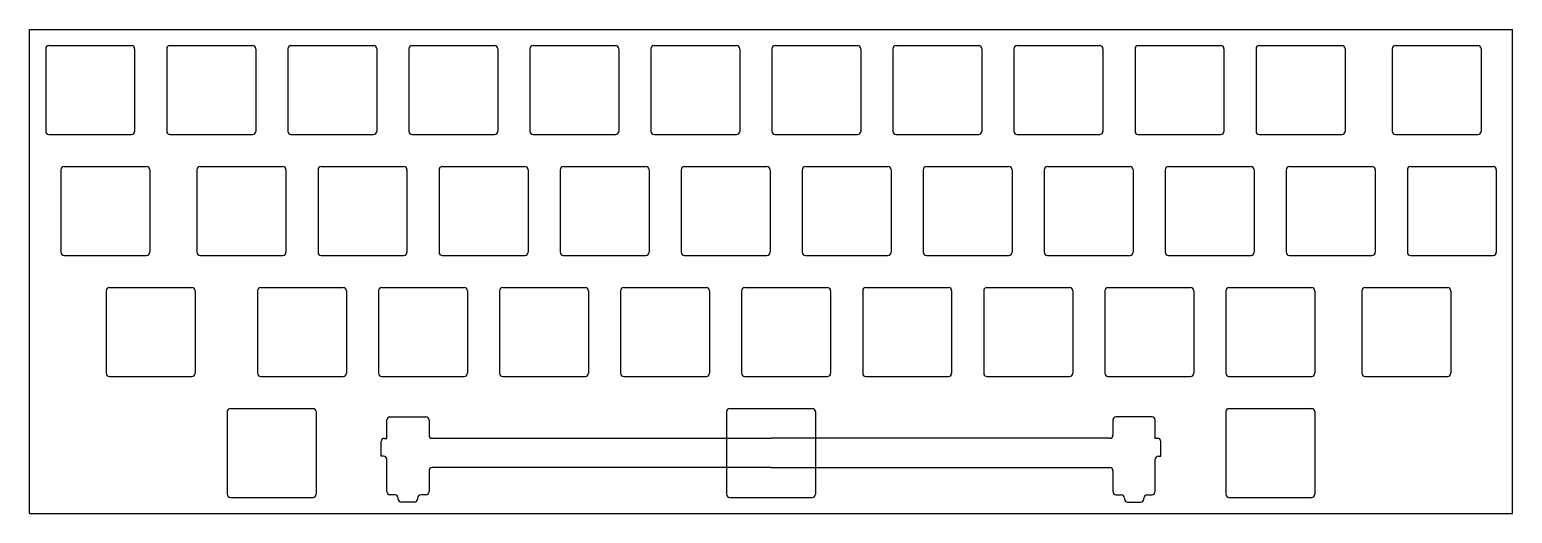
# Model space of a CAD drawing. Header units: millimetres. Extents: x 0 to 233, y -76 to 0.
import ezdxf

# ---------------------------------------------------------------- set-up
doc = ezdxf.new("R2010")
doc.units = ezdxf.units.MM

msp = doc.modelspace()

# ---------------------------------------------------------------- linework, layer by layer
for p, q in [((0, 0), (233.3625, 0)), ((0, -76.2), (0, 0)), ((233.3625, -76.2), (233.3625, 0)), ((2.525, -3.025), (2.525, -16.025)), ((3.025, -2.525), (16.025, -2.525)), ((16.525, -3.025), (16.525, -16.025)), ((21.575, -3.025), (21.575, -16.025)), ((22.075, -2.525), (35.075, -2.525)), ((35.575, -3.025), (35.575, -16.025)), ((40.625, -3.025), (40.625, -16.025)), ((41.125, -2.525), (54.125, -2.525)), ((54.625, -3.025), (54.625, -16.025)), ((59.675, -3.025), (59.675, -16.025)), ((60.175, -2.525), (73.175, -2.525)), ((73.675, -3.025), (73.675, -16.025)), ((78.725, -3.025), (78.725, -16.025)), ((79.225, -2.525), (92.225, -2.525)), ((92.725, -3.025), (92.725, -16.025)), ((97.775, -3.025), (97.775, -16.025)), ((98.275, -2.525), (111.275, -2.525)), ((111.775, -3.025), (111.775, -16.025)), ((116.825, -3.025), (116.825, -16.025)), ((117.325, -2.525), (130.325, -2.525)), ((130.825, -3.025), (130.825, -16.025)), ((135.875, -3.025), (135.875, -16.025)), ((136.375, -2.525), (149.375, -2.525)), ((149.875, -3.025), (149.875, -16.025)), ((154.925, -3.025), (154.925, -16.025)), ((155.425, -2.525), (168.425, -2.525)), ((168.925, -3.025), (168.925, -16.025)), ((173.975, -3.025), (173.975, -16.025)), ((174.475, -2.525), (187.475, -2.525)), ((187.975, -3.025), (187.975, -16.025)), ((193.025, -3.025), (193.025, -16.025)), ((193.525, -2.525), (206.525, -2.525)), ((207.025, -3.025), (207.025, -16.025)), ((214.45625, -3.025), (214.45625, -16.025)), ((214.95625, -2.525), (227.95625, -2.525)), ((228.45625, -3.025), (228.45625, -16.025)), ((3.025, -16.525), (16.025, -16.525)), ((22.075, -16.525), (35.075, -16.525)), ((41.125, -16.525), (54.125, -16.525)), ((60.175, -16.525), (73.175, -16.525)), ((79.225, -16.525), (92.225, -16.525)), ((98.275, -16.525), (111.275, -16.525)), ((117.325, -16.525), (130.325, -16.525)), ((136.375, -16.525), (149.375, -16.525)), ((155.425, -16.525), (168.425, -16.525)), ((174.475, -16.525), (187.475, -16.525)), ((193.525, -16.525), (206.525, -16.525)), ((214.95625, -16.525), (227.95625, -16.525)), ((4.90625, -22.075), (4.90625, -35.075)), ((5.40625, -21.575), (18.40625, -21.575)), ((18.90625, -22.075), (18.90625, -35.075)), ((26.3375, -22.075), (26.3375, -35.075)), ((26.8375, -21.575), (39.8375, -21.575)), ((40.3375, -22.075), (40.3375, -35.075)), ((45.3875, -22.075), (45.3875, -35.075)), ((45.8875, -21.575), (58.8875, -21.575)), ((59.3875, -22.075), (59.3875, -35.075)), ((64.4375, -22.075), (64.4375, -35.075)), ((64.9375, -21.575), (77.9375, -21.575)), ((78.4375, -22.075), (78.4375, -35.075)), ((83.4875, -22.075), (83.4875, -35.075)), ((83.9875, -21.575), (96.9875, -21.575)), ((97.4875, -22.075), (97.4875, -35.075)), ((102.5375, -22.075), (102.5375, -35.075)), ((103.0375, -21.575), (116.0375, -21.575)), ((116.5375, -22.075), (116.5375, -35.075)), ((121.5875, -22.075), (121.5875, -35.075)), ((122.0875, -21.575), (135.0875, -21.575)), ((135.5875, -22.075), (135.5875, -35.075)), ((140.6375, -22.075), (140.6375, -35.075)), ((141.1375, -21.575), (154.1375, -21.575)), ((154.6375, -22.075), (154.6375, -35.075)), ((159.6875, -22.075), (159.6875, -35.075)), ((160.1875, -21.575), (173.1875, -21.575)), ((173.6875, -22.075), (173.6875, -35.075)), ((178.7375, -22.075), (178.7375, -35.075)), ((179.2375, -21.575), (192.2375, -21.575)), ((192.7375, -22.075), (192.7375, -35.075)), ((197.7875, -22.075), (197.7875, -35.075)), ((198.2875, -21.575), (211.2875, -21.575)), ((211.7875, -22.075), (211.7875, -35.075)), ((216.8375, -22.075), (216.8375, -35.075)), ((217.3375, -21.575), (230.3375, -21.575)), ((230.8375, -22.075), (230.8375, -35.075)), ((5.40625, -35.575), (18.40625, -35.575)), ((26.8375, -35.575), (39.8375, -35.575)), ((45.8875, -35.575), (58.8875, -35.575)), ((64.9375, -35.575), (77.9375, -35.575)), ((83.9875, -35.575), (96.9875, -35.575)), ((103.0375, -35.575), (116.0375, -35.575)), ((122.0875, -35.575), (135.0875, -35.575)), ((141.1375, -35.575), (154.1375, -35.575)), ((160.1875, -35.575), (173.1875, -35.575)), ((179.2375, -35.575), (192.2375, -35.575)), ((198.2875, -35.575), (211.2875, -35.575)), ((217.3375, -35.575), (230.3375, -35.575)), ((12.05, -41.125), (12.05, -54.125)), ((12.55, -40.625), (25.55, -40.625)), ((26.05, -41.125), (26.05, -54.125)), ((35.8625, -41.125), (35.8625, -54.125)), ((36.3625, -40.625), (49.3625, -40.625)), ((49.8625, -41.125), (49.8625, -54.125)), ((54.9125, -41.125), (54.9125, -54.125)), ((55.4125, -40.625), (68.4125, -40.625)), ((68.9125, -41.125), (68.9125, -54.125)), ((73.9625, -41.125), (73.9625, -54.125)), ((74.4625, -40.625), (87.4625, -40.625)), ((87.9625, -41.125), (87.9625, -54.125)), ((93.0125, -41.125), (93.0125, -54.125)), ((93.5125, -40.625), (106.5125, -40.625)), ((107.0125, -41.125), (107.0125, -54.125)), ((112.0625, -41.125), (112.0625, -54.125)), ((112.5625, -40.625), (125.5625, -40.625)), ((126.0625, -41.125), (126.0625, -54.125)), ((131.1125, -41.125), (131.1125, -54.125)), ((131.6125, -40.625), (144.6125, -40.625)), ((145.1125, -41.125), (145.1125, -54.125)), ((150.1625, -41.125), (150.1625, -54.125)), ((150.6625, -40.625), (163.6625, -40.625)), ((164.1625, -41.125), (164.1625, -54.125)), ((169.2125, -41.125), (169.2125, -54.125)), ((169.7125, -40.625), (182.7125, -40.625)), ((183.2125, -41.125), (183.2125, -54.125)), ((188.2625, -41.125), (188.2625, -54.125)), ((188.7625, -40.625), (201.7625, -40.625)), ((202.2625, -41.125), (202.2625, -54.125)), ((209.69375, -41.125), (209.69375, -54.125)), ((210.19375, -40.625), (223.19375, -40.625)), ((223.69375, -41.125), (223.69375, -54.125)), ((12.55, -54.625), (25.55, -54.625)), ((36.3625, -54.625), (49.3625, -54.625)), ((55.4125, -54.625), (68.4125, -54.625)), ((74.4625, -54.625), (87.4625, -54.625)), ((93.5125, -54.625), (106.5125, -54.625)), ((112.5625, -54.625), (125.5625, -54.625)), ((131.6125, -54.625), (144.6125, -54.625)), ((150.6625, -54.625), (163.6625, -54.625)), ((169.7125, -54.625), (182.7125, -54.625)), ((188.7625, -54.625), (201.7625, -54.625)), ((210.19375, -54.625), (223.19375, -54.625)), ((31.1, -60.175), (31.1, -73.175)), ((31.6, -59.675), (44.6, -59.675)), ((45.1, -60.175), (45.1, -73.175)), ((109.68125, -60.175), (109.68125, -73.175)), ((110.18125, -59.675), (123.18125, -59.675)), ((123.68125, -60.175), (123.68125, -73.175)), ((188.2625, -60.175), (188.2625, -73.175)), ((188.7625, -59.675), (201.7625, -59.675)), ((202.2625, -60.175), (202.2625, -73.175)), ((56.20385, -64.389), (56.20385, -61.4854)), ((56.70385, -60.9854), (62.35865, -60.9854)), ((62.85865, -61.4854), (62.85865, -63.875)), ((170.50385, -61.4854), (170.50385, -63.875)), ((176.65865, -60.9854), (171.00385, -60.9854)), ((177.15865, -64.389), (177.15865, -61.4854)), ((55.34025, -67.183), (55.34025, -64.889)), ((55.84025, -64.389), (56.20385, -64.389)), ((63.35865, -64.375), (116.68125, -64.375)), ((170.00385, -64.375), (116.68125, -64.375)), ((177.52225, -64.389), (177.15865, -64.389)), ((178.02225, -67.183), (178.02225, -64.889)), ((55.70385, -67.183), (55.34025, -67.183)), ((177.65865, -67.183), (178.02225, -67.183)), ((56.20385, -72.779), (56.20385, -67.683)), ((62.85865, -69.475), (62.85865, -72.779)), ((116.68125, -68.975), (63.35865, -68.975)), ((116.68125, -68.975), (170.00385, -68.975)), ((170.50385, -69.475), (170.50385, -72.779)), ((177.15865, -72.779), (177.15865, -67.683)), ((31.6, -73.675), (44.6, -73.675)), ((57.50725, -73.279), (56.70385, -73.279)), ((58.00725, -73.9474), (58.00725, -73.779)), ((60.55525, -74.4474), (58.50725, -74.4474)), ((61.05525, -73.779), (61.05525, -73.9474)), ((62.35865, -73.279), (61.55525, -73.279)), ((110.18125, -73.675), (123.18125, -73.675)), ((171.00385, -73.279), (171.80725, -73.279)), ((172.30725, -73.779), (172.30725, -73.9474)), ((172.80725, -74.4474), (174.85525, -74.4474)), ((175.35525, -73.9474), (175.35525, -73.779)), ((175.85525, -73.279), (176.65865, -73.279)), ((188.7625, -73.675), (201.7625, -73.675)), ((0, -76.2), (233.3625, -76.2))]:
    msp.add_line(p, q)
for centre, start, end in [((3.025, -3.025), 90, 180), ((16.025, -3.025), 0, 90), ((22.075, -3.025), 90, 180), ((35.075, -3.025), 0, 90), ((41.125, -3.025), 90, 180), ((54.125, -3.025), 0, 90), ((60.175, -3.025), 90, 180), ((73.175, -3.025), 0, 90), ((79.225, -3.025), 90, 180), ((92.225, -3.025), 0, 90), ((98.275, -3.025), 90, 180), ((111.275, -3.025), 0, 90), ((117.325, -3.025), 90, 180), ((130.325, -3.025), 0, 90), ((136.375, -3.025), 90, 180), ((149.375, -3.025), 0, 90), ((155.425, -3.025), 90, 180), ((168.425, -3.025), 0, 90), ((174.475, -3.025), 90, 180), ((187.475, -3.025), 0, 90), ((193.525, -3.025), 90, 180), ((206.525, -3.025), 0, 90), ((214.95625, -3.025), 90, 180), ((227.95625, -3.025), 0, 90), ((3.025, -16.025), 180, 270), ((16.025, -16.025), 270, 0), ((22.075, -16.025), 180, 270), ((35.075, -16.025), 270, 0), ((41.125, -16.025), 180, 270), ((54.125, -16.025), 270, 0), ((60.175, -16.025), 180, 270), ((73.175, -16.025), 270, 0), ((79.225, -16.025), 180, 270), ((92.225, -16.025), 270, 0), ((98.275, -16.025), 180, 270), ((111.275, -16.025), 270, 0), ((117.325, -16.025), 180, 270), ((130.325, -16.025), 270, 0), ((136.375, -16.025), 180, 270), ((149.375, -16.025), 270, 0), ((155.425, -16.025), 180, 270), ((168.425, -16.025), 270, 0), ((174.475, -16.025), 180, 270), ((187.475, -16.025), 270, 0), ((193.525, -16.025), 180, 270), ((206.525, -16.025), 270, 0), ((214.95625, -16.025), 180, 270), ((227.95625, -16.025), 270, 0), ((5.40625, -22.075), 90, 180), ((18.40625, -22.075), 0, 90), ((26.8375, -22.075), 90, 180), ((39.8375, -22.075), 0, 90), ((45.8875, -22.075), 90, 180), ((58.8875, -22.075), 0, 90), ((64.9375, -22.075), 90, 180), ((77.9375, -22.075), 0, 90), ((83.9875, -22.075), 90, 180), ((96.9875, -22.075), 0, 90), ((103.0375, -22.075), 90, 180), ((116.0375, -22.075), 0, 90), ((122.0875, -22.075), 90, 180), ((135.0875, -22.075), 0, 90), ((141.1375, -22.075), 90, 180), ((154.1375, -22.075), 0, 90), ((160.1875, -22.075), 90, 180), ((173.1875, -22.075), 0, 90), ((179.2375, -22.075), 90, 180), ((192.2375, -22.075), 0, 90), ((198.2875, -22.075), 90, 180), ((211.2875, -22.075), 0, 90), ((217.3375, -22.075), 90, 180), ((230.3375, -22.075), 0, 90), ((5.40625, -35.075), 180, 270), ((18.40625, -35.075), 270, 0), ((26.8375, -35.075), 180, 270), ((39.8375, -35.075), 270, 0), ((45.8875, -35.075), 180, 270), ((58.8875, -35.075), 270, 0), ((64.9375, -35.075), 180, 270), ((77.9375, -35.075), 270, 0), ((83.9875, -35.075), 180, 270), ((96.9875, -35.075), 270, 0), ((103.0375, -35.075), 180, 270), ((116.0375, -35.075), 270, 0), ((122.0875, -35.075), 180, 270), ((135.0875, -35.075), 270, 0), ((141.1375, -35.075), 180, 270), ((154.1375, -35.075), 270, 0), ((160.1875, -35.075), 180, 270), ((173.1875, -35.075), 270, 0), ((179.2375, -35.075), 180, 270), ((192.2375, -35.075), 270, 0), ((198.2875, -35.075), 180, 270), ((211.2875, -35.075), 270, 0), ((217.3375, -35.075), 180, 270), ((230.3375, -35.075), 270, 0), ((12.55, -41.125), 90, 180), ((25.55, -41.125), 0, 90), ((36.3625, -41.125), 90, 180), ((49.3625, -41.125), 0, 90), ((55.4125, -41.125), 90, 180), ((68.4125, -41.125), 0, 90), ((74.4625, -41.125), 90, 180), ((87.4625, -41.125), 0, 90), ((93.5125, -41.125), 90, 180), ((106.5125, -41.125), 0, 90), ((112.5625, -41.125), 90, 180), ((125.5625, -41.125), 0, 90), ((131.6125, -41.125), 90, 180), ((144.6125, -41.125), 0, 90), ((150.6625, -41.125), 90, 180), ((163.6625, -41.125), 0, 90), ((169.7125, -41.125), 90, 180), ((182.7125, -41.125), 0, 90), ((188.7625, -41.125), 90, 180), ((201.7625, -41.125), 0, 90), ((210.19375, -41.125), 90, 180), ((223.19375, -41.125), 0, 90), ((12.55, -54.125), 180, 270), ((25.55, -54.125), 270, 0), ((36.3625, -54.125), 180, 270), ((49.3625, -54.125), 270, 0), ((55.4125, -54.125), 180, 270), ((68.4125, -54.125), 270, 0), ((74.4625, -54.125), 180, 270), ((87.4625, -54.125), 270, 0), ((93.5125, -54.125), 180, 270), ((106.5125, -54.125), 270, 0), ((112.5625, -54.125), 180, 270), ((125.5625, -54.125), 270, 0), ((131.6125, -54.125), 180, 270), ((144.6125, -54.125), 270, 0), ((150.6625, -54.125), 180, 270), ((163.6625, -54.125), 270, 0), ((169.7125, -54.125), 180, 270), ((182.7125, -54.125), 270, 0), ((188.7625, -54.125), 180, 270), ((201.7625, -54.125), 270, 0), ((210.19375, -54.125), 180, 270), ((223.19375, -54.125), 270, 0), ((31.6, -60.175), 90, 180), ((44.6, -60.175), 0, 90), ((110.18125, -60.175), 90, 180), ((123.18125, -60.175), 0, 90), ((188.7625, -60.175), 90, 180), ((201.7625, -60.175), 0, 90), ((56.70385, -61.4854), 90, 180), ((62.35865, -61.4854), 0, 90), ((171.00385, -61.4854), 90, 180), ((176.65865, -61.4854), 0, 90), ((55.84025, -64.889), 90, 180), ((63.35865, -63.875), 180, 270), ((170.00385, -63.875), 270, 0), ((177.52225, -64.889), 0, 90), ((55.70385, -67.683), 0, 90), ((177.65865, -67.683), 90, 180), ((63.35865, -69.475), 90, 180), ((170.00385, -69.475), 0, 90), ((31.6, -73.175), 180, 270), ((44.6, -73.175), 270, 0), ((56.70385, -72.779), 180, 270), ((57.50725, -73.779), 0, 90), ((58.50725, -73.9474), 180, 270), ((60.55525, -73.9474), 270, 0), ((61.55525, -73.779), 90, 180), ((62.35865, -72.779), 270, 0), ((110.18125, -73.175), 180, 270), ((123.18125, -73.175), 270, 0), ((171.00385, -72.779), 180, 270), ((171.80725, -73.779), 0, 90), ((172.80725, -73.9474), 180, 270), ((174.85525, -73.9474), 270, 0), ((175.85525, -73.779), 90, 180), ((176.65865, -72.779), 270, 0), ((188.7625, -73.175), 180, 270), ((201.7625, -73.175), 270, 0)]:
    msp.add_arc(centre, 0.5, start, end)

doc.saveas('drawing.dxf')
